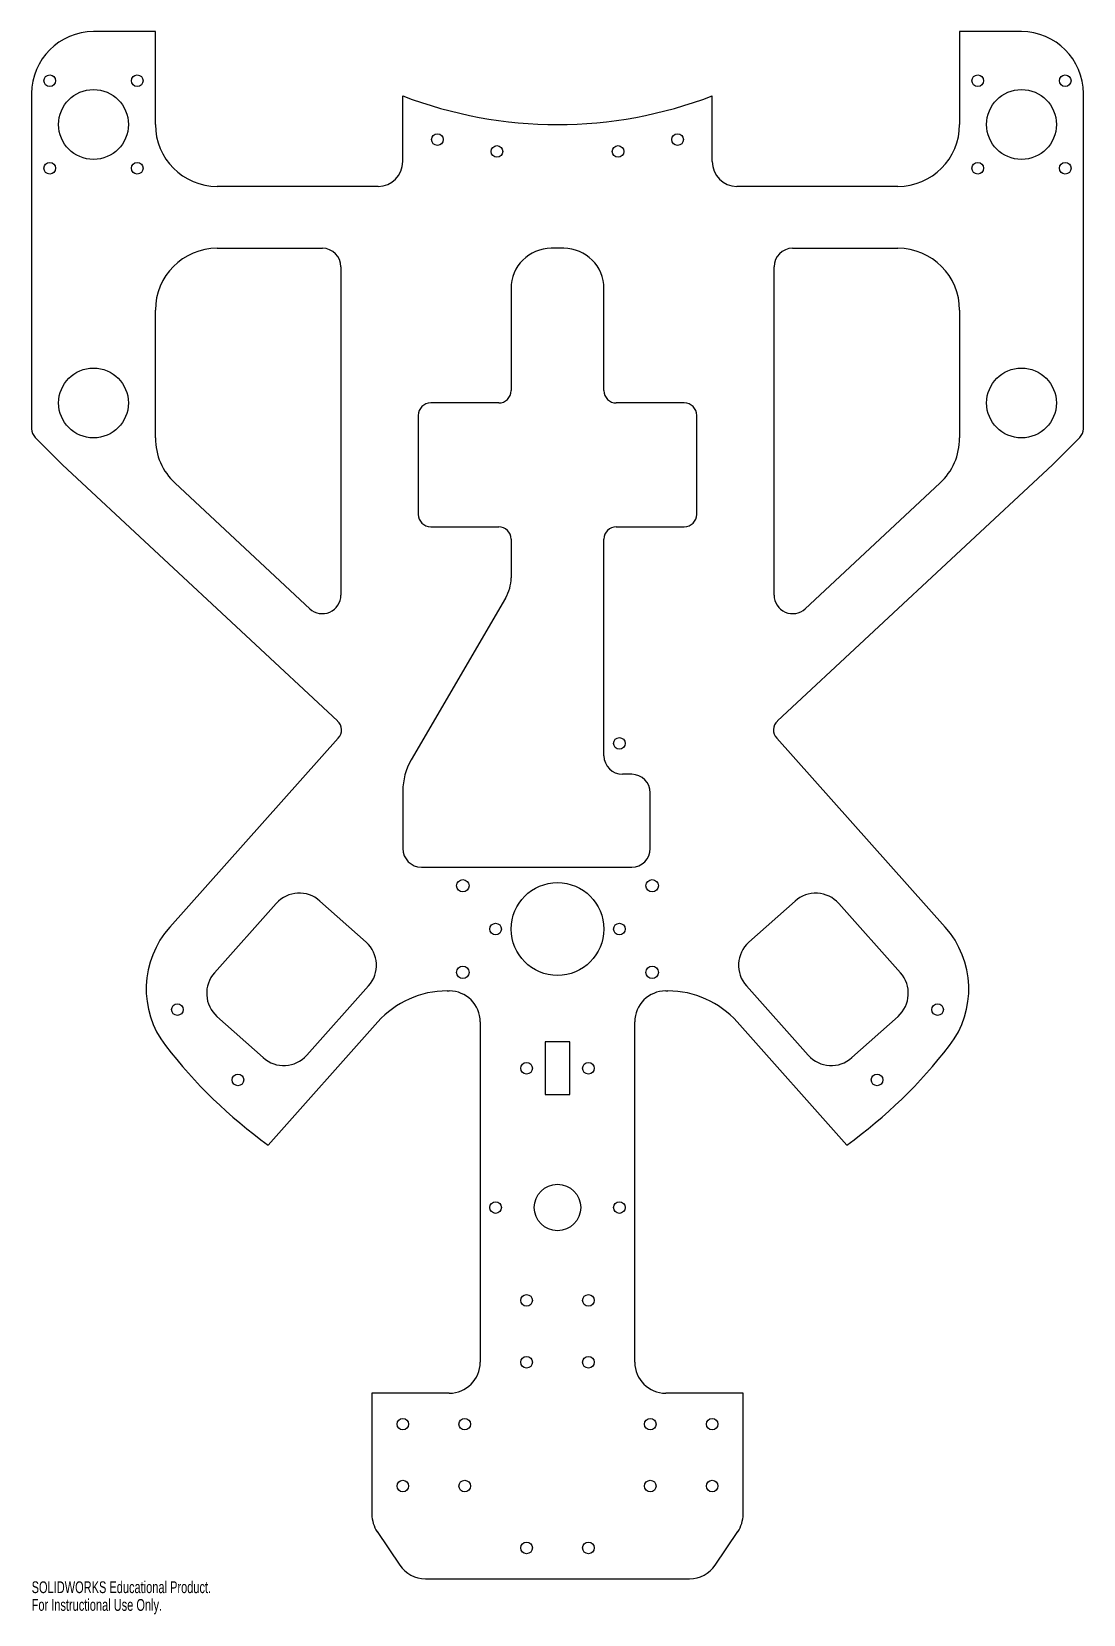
# Model space of a CAD drawing. Header units: inches. Extents: x -8.5 to 8.5, y -14.1 to 11.5.
import ezdxf

# ---------------------------------------------------------------- set-up
doc = ezdxf.new("R2010")
doc.units = ezdxf.units.IN
doc.header["$MEASUREMENT"] = 0
doc.styles.add('SLDTEXTSTYLE0', font='TXT', dxfattribs={"width": 0.7})

msp = doc.modelspace()

# ---------------------------------------------------------------- linework, layer by layer
at = {"color": 7, "linetype": 'Continuous', "lineweight": 25}
for p, q in [((-6.5, 11.5), (-7.5, 11.5)), ((-6.5, 10), (-6.5, 11.5)), ((7.5, 11.5), (6.5, 11.5)), ((6.5, 11.5), (6.5, 10)), ((-8.5, 10.5), (-8.5, 5.083)), ((8.5, 5.083), (8.5, 10.5)), ((-2.5, 9.4), (-2.5, 10.462)), ((2.5, 9.4), (2.5, 10.462)), ((-2.9, 9), (-5.5, 9)), ((5.5, 9), (2.9, 9)), ((-5.5, 8), (-3.8, 8)), ((0.1, 8), (-0.1, 8)), ((3.8, 8), (5.5, 8)), ((-3.5, 7.7), (-3.5, 2.396)), ((3.5, 2.396), (3.5, 7.7)), ((-0.75, 7.35), (-0.75, 5.7)), ((0.75, 5.7), (0.75, 7.35)), ((-6.5, 4.935), (-6.5, 7)), ((6.5, 7), (6.5, 4.935)), ((-0.95, 5.5), (-2.05, 5.5)), ((2.05, 5.5), (0.95, 5.5)), ((-2.25, 5.3), (-2.25, 3.7)), ((2.25, 3.7), (2.25, 5.3)), ((-8.441, 4.941), (-8, 4.5)), ((8, 4.5), (8.441, 4.941)), ((-8, 4.5), (-3.556, 0.362)), ((8, 4.5), (3.556, 0.362)), ((-6.181, 4.203), (-4.004, 2.176)), ((6.181, 4.203), (4.004, 2.176)), ((-2.05, 3.5), (-0.95, 3.5)), ((0.95, 3.5), (2.05, 3.5)), ((-0.75, 3.3), (-0.75, 2.676)), ((0.75, -0.2), (0.75, 3.3)), ((-0.839, 2.348), (-2.364, -0.266)), ((-3.543, 0.082), (-6.267, -2.969)), ((3.543, 0.082), (6.267, -2.969)), ((1.2, -0.5), (1.05, -0.5)), ((-2.5, -0.77), (-2.5, -1.7)), ((1.5, -1.7), (1.5, -0.8)), ((-2.2, -2), (1.2, -2)), ((-3.093, -3.213), (-3.839, -2.547)), ((3.839, -2.547), (3.093, -3.213)), ((-4.545, -2.587), (-5.544, -3.706)), ((5.544, -3.706), (4.545, -2.587)), ((-4.052, -5.038), (-3.053, -3.919)), ((-1.784, -4), (-1.75, -4)), ((1.75, -4), (1.784, -4)), ((3.053, -3.919), (4.052, -5.038)), ((-5.504, -4.412), (-4.758, -5.078)), ((-2.903, -4.501), (-4.678, -6.49)), ((-1.25, -4.5), (-1.25, -10)), ((1.25, -10), (1.25, -4.5)), ((2.903, -4.501), (4.678, -6.49)), ((4.758, -5.078), (5.504, -4.412)), ((-0.2, -4.825), (-0.2, -5.675)), ((0.2, -4.825), (-0.2, -4.825)), ((0.2, -5.675), (0.2, -4.825)), ((-0.2, -5.675), (0.2, -5.675)), ((-1.75, -10.5), (-3, -10.5)), ((-3, -10.5), (-3, -12.458)), ((3, -10.5), (1.75, -10.5)), ((3, -12.458), (3, -10.5)), ((-2.915, -12.737), (-2.549, -13.28)), ((2.549, -13.28), (2.915, -12.737)), ((-2.134, -13.5), (2.134, -13.5))]:
    msp.add_line(p, q, dxfattribs=at)
for centre, radius in [((-8.207, 10.707), 0.0938), ((-6.793, 10.707), 0.0938), ((6.793, 10.707), 0.0937), ((8.207, 10.707), 0.0937), ((-7.5, 10), 0.564), ((7.5, 10), 0.564), ((-1.941, 9.756), 0.0938), ((1.941, 9.756), 0.0938), ((-0.979, 9.564), 0.0938), ((0.979, 9.564), 0.0938), ((-8.207, 9.293), 0.0938), ((-6.793, 9.293), 0.0938), ((6.793, 9.293), 0.0938), ((8.207, 9.293), 0.0938), ((-7.5, 5.5), 0.564), ((7.5, 5.5), 0.564), ((1, 0), 0.0937), ((-1.53, -2.3), 0.1), ((0, -3), 0.75), ((1.53, -2.3), 0.1), ((-1, -3), 0.0938), ((1, -3), 0.0938), ((-1.53, -3.7), 0.1), ((1.53, -3.7), 0.1), ((-6.144, -4.302), 0.0938), ((6.144, -4.302), 0.0938), ((-5.165, -5.438), 0.0938), ((-0.5, -5.25), 0.0938), ((0.5, -5.25), 0.0938), ((5.165, -5.438), 0.0938), ((0, -7.5), 0.375), ((-1, -7.5), 0.0938), ((1, -7.5), 0.0938), ((-0.5, -9), 0.0938), ((0.5, -9), 0.0938), ((-0.5, -10), 0.0938), ((0.5, -10), 0.0938), ((-2.5, -11), 0.0938), ((-1.5, -11), 0.0938), ((1.5, -11), 0.0938), ((2.5, -11), 0.0938), ((-2.5, -12), 0.0938), ((-1.5, -12), 0.0938), ((1.5, -12), 0.0938), ((2.5, -12), 0.0938), ((-0.5, -13), 0.0938), ((0.5, -13), 0.0938)]:
    msp.add_circle(centre, radius, dxfattribs=at)
for centre, radius, start, end in [((-7.5, 10.5), 1, 90, 180), ((7.5, 10.5), 1, 0, 90), ((0, 17), 7, 249.0752, 290.9248), ((-5.5, 10), 1, 180, 270), ((5.5, 10), 1, 270, 0), ((-2.9, 9.4), 0.4, 270, 0), ((2.9, 9.4), 0.4, 180, 270), ((-5.5, 7), 1, 90, 180), ((-3.8, 7.7), 0.3, 0, 90), ((-0.1, 7.35), 0.65, 90, 180), ((0.1, 7.35), 0.65, 0, 90), ((3.8, 7.7), 0.3, 90, 180), ((5.5, 7), 1, 0, 90), ((-0.95, 5.7), 0.2, 270, 0), ((0.95, 5.7), 0.2, 180, 270), ((-2.05, 5.3), 0.2, 90, 180), ((2.05, 5.3), 0.2, 0, 90), ((-8.3, 5.083), 0.2, 180, 225), ((-5.5, 4.935), 1, 180, 227.0443), ((5.5, 4.935), 1, 312.9557, 0), ((8.3, 5.083), 0.2, 315, 0), ((-2.05, 3.7), 0.2, 180, 270), ((2.05, 3.7), 0.2, 270, 0), ((-0.95, 3.3), 0.2, 0, 90), ((0.95, 3.3), 0.2, 90, 180), ((-1.4, 2.676), 0.65, 329.7436, 0), ((-3.8, 2.396), 0.3, 227.0443, 0), ((3.8, 2.396), 0.3, 180, 312.9557), ((-3.692, 0.215), 0.2, 318.2395, 47.0443), ((3.692, 0.215), 0.2, 132.9557, 221.7605), ((1.05, -0.2), 0.3, 180, 270), ((-1.5, -0.77), 1, 149.7436, 180), ((1.2, -0.8), 0.3, 0, 90), ((-2.2, -1.7), 0.3, 180, 270), ((1.2, -1.7), 0.3, 270, 0), ((-4.172, -2.92), 0.5, 48.2395, 138.2395), ((4.172, -2.92), 0.5, 41.7605, 131.7605), ((-5.148, -3.968), 1.5, 138.2395, 217.6245), ((5.148, -3.968), 1.5, 322.3755, 41.7605), ((-3.426, -3.586), 0.5, 318.2395, 48.2395), ((3.426, -3.586), 0.5, 131.7605, 221.7605), ((-5.171, -4.039), 0.5, 138.2395, 228.2395), ((5.171, -4.039), 0.5, 311.7605, 41.7605), ((-1.784, -5.5), 1.5, 90, 138.2395), ((-1.75, -4.5), 0.5, 0, 90), ((1.75, -4.5), 0.5, 90, 180), ((1.784, -5.5), 1.5, 41.7605, 90), ((0, 0), 8, 217.6245, 234.2129), ((-4.425, -4.705), 0.5, 228.2395, 318.2395), ((4.425, -4.705), 0.5, 221.7605, 311.7605), ((0, 0), 8, 305.7871, 322.3755), ((-1.75, -10), 0.5, 270, 0), ((1.75, -10), 0.5, 180, 270), ((-2.5, -12.458), 0.5, 180, 214), ((2.5, -12.458), 0.5, 326, 0), ((-2.134, -13), 0.5, 214, 270), ((2.134, -13), 0.5, 270, 326)]:
    msp.add_arc(centre, radius, start, end, dxfattribs=at)

# ---------------------------------------------------------------- texts
at = {"color": 7, "linetype": 'Continuous', "char_height": 0.1903, "attachment_point": 1, "style": 'SLDTEXTSTYLE0'}
for s, insert in [('SOLIDWORKS Educational Product.', (-8.5, -13.54)), ('For Instructional Use Only.', (-8.5, -13.826))]:
    msp.add_mtext(s, dxfattribs=dict(at, insert=insert))

doc.saveas('drawing.dxf')
